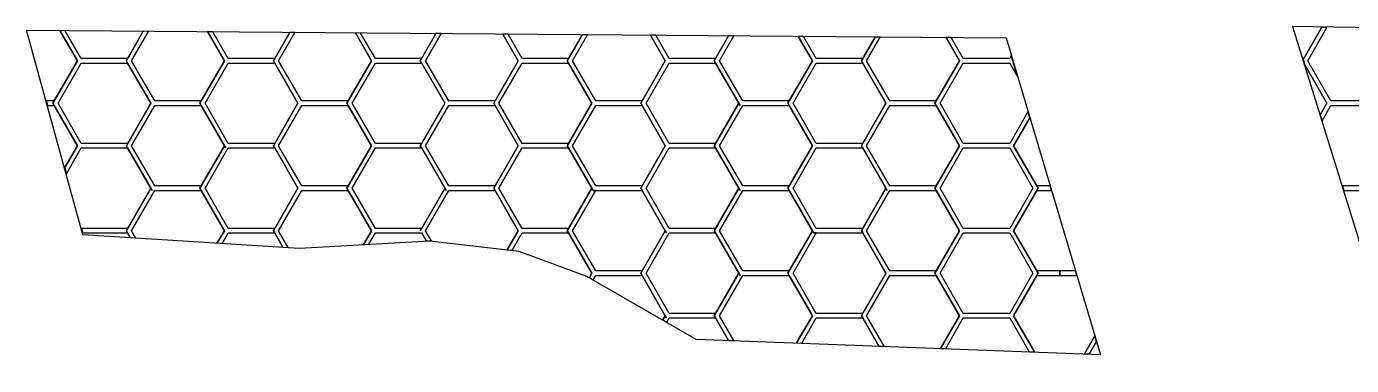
# Model space of a CAD drawing. Extents: x -65 to 65, y -44 to 44.
# Drawn here: x -64.5 to -19.88, y 32.6 to 44 of the extents above; entities that cross this region are included whole.
import ezdxf

# ---------------------------------------------------------------- set-up
doc = ezdxf.new("R2010")
doc.units = 0
doc.layers.add('Add_Red', color=1, linetype='Continuous')
doc.layers.add('Vector_Red', color=1, linetype='Continuous')

msp = doc.modelspace()

# ---------------------------------------------------------------- linework, layer by layer
at = {"layer": 'Add_Red'}
for points in [[(-56.187244, 39.992099), (-55.362372, 41.420801), (-56.14337, 42.773186), (-56.187244, 42.849504), (-56.187243, 42.849505), (-56.187244, 42.849506), (-55.637738, 43.801267), (-55.63838, 43.801272), (-56.143874, 42.925655), (-57.705535, 42.925655), (-58.22276, 43.8214), (-58.39941, 43.822775), (-57.837662, 42.849506), (-57.837663, 42.849505), (-57.837662, 42.849504), (-58.662535, 41.420802), (-58.618324, 41.344652), (-58.618325, 41.344652), (-58.662535, 41.420801), (-58.662535, 41.420802), (-57.837663, 42.849505), (-58.399412, 43.822775), (-58.401343, 43.822791), (-57.839343, 42.849506), (-58.620342, 41.496953), (-60.182002, 41.496953), (-60.962664, 42.849506), (-60.391959, 43.838294), (-60.567109, 43.839658), (-61.138665, 42.849505), (-61.094623, 42.773187), (-60.313961, 41.420802), (-60.313961, 41.420801), (-61.138666, 39.992099), (-61.094625, 39.91595), (-61.094623, 39.915947), (-61.094624, 39.915948), (-61.094625, 39.91595), (-61.138666, 39.992098), (-61.138666, 39.992099), (-60.313961, 41.420801), (-61.094623, 42.773186), (-61.138666, 42.849504), (-61.138665, 42.849505), (-61.138666, 42.849506), (-60.56711, 43.839658), (-60.567752, 43.839663), (-61.095296, 42.925655), (-62.656956, 42.925655), (-63.19655, 43.860137), (-63.373275, 43.861514), (-62.788916, 42.849505), (-62.788916, 42.849504), (-63.613788, 41.420801), (-63.569914, 41.344652), (-63.569915, 41.344652), (-63.613788, 41.420801), (-63.613788, 41.420802), (-62.788916, 42.849504), (-63.373276, 43.861514), (-63.375006, 43.861527), (-62.790765, 42.849505), (-63.571595, 41.496953), (-63.831726, 41.496953), (-63.789631, 41.344652), (-63.571595, 41.344652), (-62.790765, 39.992099), (-63.213447, 39.26002), (-63.212845, 39.257841), (-62.788916, 39.992098), (-63.569914, 41.34465), (-63.569915, 41.344652), (-63.569914, 41.344652), (-62.788916, 39.992099), (-62.788916, 39.992098), (-63.212845, 39.25784), (-63.155909, 39.051847), (-62.656956, 39.915947), (-61.095296, 39.915947), (-60.314634, 38.563394), (-61.095296, 37.210841), (-62.647063, 37.210841), (-62.604968, 37.05854), (-61.095295, 37.05854), (-61.00886, 36.908774), (-61.008144, 36.908728), (-61.094624, 37.058541), (-61.094625, 37.058541), (-61.138666, 37.134691), (-61.138666, 37.134692), (-60.662614, 37.959396), (-60.313962, 38.563394), (-61.094624, 39.915947), (-61.094623, 39.915947), (-60.313961, 38.563396), (-60.269751, 38.487245), (-60.313961, 38.563395), (-60.662614, 37.959396), (-61.138666, 37.134692), (-61.094624, 37.058542), (-61.008143, 36.908728), (-60.825574, 36.897191), (-60.962664, 37.134692), (-60.182002, 38.487245), (-58.620342, 38.487245), (-57.839343, 37.134692), (-58.076805, 36.723481), (-58.075123, 36.723375), (-57.837662, 37.134692), (-58.618324, 38.487244), (-58.618325, 38.487245), (-58.618324, 38.487245), (-57.837662, 37.134692), (-57.837662, 37.134691), (-58.075122, 36.723375), (-57.905252, 36.71264), (-57.705535, 37.058541), (-56.143874, 37.058541), (-55.869952, 36.584018), (-55.869307, 36.583977), (-56.14337, 37.058541), (-56.187244, 37.134691), (-56.187244, 37.134692), (-55.362373, 38.563395), (-56.14337, 39.915947), (-56.187244, 39.992098), (-56.187244, 39.992099)], [(-51.060325, 37.134691), (-50.279663, 38.487244), (-48.724391, 38.487244), (-47.943729, 37.134691), (-48.312994, 36.49496), (-48.311319, 36.494767), (-47.94188, 37.134691), (-48.722878, 38.487244), (-48.766752, 38.563395), (-48.766752, 38.563396), (-47.94188, 39.992098), (-48.722878, 41.344651), (-48.766752, 41.420801), (-48.766752, 41.420802), (-47.94188, 42.849505), (-48.459168, 43.745357), (-48.460801, 43.74537), (-47.943729, 42.849505), (-48.724391, 41.496952), (-50.279664, 41.496952), (-51.060325, 42.849504), (-50.533933, 43.761516), (-50.540568, 43.761568), (-51.067217, 42.849505), (-51.063687, 42.843789), (-50.286221, 41.496955), (-50.286219, 41.496952), (-50.279664, 41.496952), (-50.279663, 41.496951), (-50.286219, 41.496951), (-50.286221, 41.496955), (-51.063687, 42.843789), (-51.067217, 42.849504), (-51.067217, 42.849505), (-50.540569, 43.761568), (-50.715648, 43.762932), (-51.199009, 42.925655), (-51.242883, 42.849504), (-51.199009, 42.773186), (-50.418179, 41.420801), (-51.199009, 40.068417), (-51.19901, 40.068416), (-51.199009, 40.068416), (-51.242883, 39.992098), (-51.23959, 39.986382), (-51.199009, 39.915948), (-50.418179, 38.563395), (-50.374136, 38.487244), (-50.418179, 38.563394), (-51.199009, 37.210842), (-51.19901, 37.210841), (-51.199009, 37.210841), (-51.242883, 37.134691), (-51.19901, 37.210841), (-52.754281, 37.210841), (-53.534943, 38.563394), (-52.754281, 39.915947), (-51.199009, 39.915947), (-51.23959, 39.986382), (-51.242883, 39.992098), (-51.19901, 40.068416), (-52.754281, 40.068416), (-53.534943, 41.420801), (-52.754281, 42.773186), (-51.199009, 42.773186), (-51.242883, 42.849504), (-51.242883, 42.849505), (-51.199009, 42.925655), (-52.754281, 42.925655), (-53.248925, 43.782662), (-53.425695, 43.784038), (-52.886073, 42.849506), (-52.886074, 42.849505), (-52.886073, 42.849504), (-53.710945, 41.420801), (-53.667071, 41.344652), (-53.667072, 41.344652), (-53.710945, 41.420801), (-53.710945, 41.420802), (-52.886074, 42.849505), (-53.425697, 43.784038), (-53.427384, 43.784052), (-52.887754, 42.849506), (-53.668752, 41.496953), (-55.230412, 41.496953), (-56.011242, 42.849506), (-55.462577, 43.799902), (-55.637737, 43.801267), (-56.187243, 42.849505), (-56.14337, 42.773187), (-55.362372, 41.420802), (-55.362372, 41.420801), (-56.187244, 39.992098), (-56.14337, 39.915949), (-55.362372, 38.563396), (-55.362373, 38.563395), (-55.362372, 38.563394), (-56.187244, 37.134691), (-56.14337, 37.058542), (-55.869307, 36.583977), (-55.686625, 36.572432), (-56.011242, 37.134692), (-55.230412, 38.487245), (-53.668752, 38.487245), (-52.887754, 37.134692), (-53.155626, 36.67082), (-53.153815, 36.670923), (-52.886073, 37.134691), (-53.667071, 38.487244), (-53.667072, 38.487245), (-53.667071, 38.487245), (-52.886073, 37.134692), (-52.886073, 37.134691), (-53.153814, 36.670923), (-52.972008, 36.681285), (-52.754281, 37.058541), (-51.199009, 37.058541), (-51.044614, 36.791134), (-50.932047, 36.79755), (-50.86809, 36.790161), (-50.860981, 36.789339), (-51.060325, 37.134691)], [(-46.29163, 39.9921), (-45.466758, 41.420803), (-46.247587, 42.773187), (-46.29163, 42.849506), (-46.29163, 42.849507), (-45.786422, 43.724541), (-45.78706, 43.724546), (-46.24826, 42.925656), (-47.80992, 42.925656), (-48.282441, 43.743981), (-48.459167, 43.745357), (-47.94188, 42.849506), (-47.94188, 42.849505), (-48.766752, 41.420801), (-48.722878, 41.344652), (-47.94188, 39.992099), (-47.94188, 39.992098), (-48.766752, 38.563395), (-48.722878, 38.487245), (-47.94188, 37.134692), (-47.94188, 37.134691), (-48.311319, 36.494767), (-48.146433, 36.475717), (-47.80992, 37.058542), (-46.24826, 37.058542), (-45.467262, 35.705888), (-45.548663, 35.564948), (-45.548381, 35.564785), (-45.466757, 35.706174), (-46.247587, 37.058542), (-46.29163, 37.134692), (-46.291629, 37.134693), (-46.29163, 37.134694), (-45.466757, 38.563397), (-46.247587, 39.915949), (-46.29163, 39.992099), (-46.29163, 39.9921)], [(-40.515336, 35.706175), (-40.515335, 35.706174), (-41.340208, 34.277321), (-41.295998, 34.20117), (-41.295997, 34.201169), (-40.860679, 33.446958), (-40.680797, 33.440206), (-41.164038, 34.277321), (-40.383376, 35.629823), (-38.821716, 35.629823), (-38.040718, 34.277321), (-38.569926, 33.360972), (-38.568142, 33.360905), (-38.039037, 34.277321), (-38.083116, 34.353656), (-38.820035, 35.629822), (-38.820036, 35.629823), (-38.820035, 35.629823), (-38.083116, 34.353656), (-38.039036, 34.27732), (-38.568141, 33.360905), (-38.395901, 33.35444), (-37.907077, 34.201169), (-36.345416, 34.201169), (-35.800227, 33.257008), (-35.79954, 33.256982), (-36.344744, 34.201169), (-36.388619, 34.27732), (-36.388619, 34.277321), (-35.563746, 35.706175), (-36.344744, 37.058543), (-36.344745, 37.058543), (-36.37682, 37.114216), (-36.388619, 37.134694), (-35.563746, 38.563396), (-36.344744, 39.915949), (-36.370022, 39.959824), (-36.388619, 39.992101), (-35.563746, 41.420803), (-36.344744, 42.773188), (-36.385331, 42.843789), (-36.388619, 42.849508), (-35.927743, 43.647758), (-35.928453, 43.647764), (-36.345416, 42.925657), (-37.907077, 42.925657), (-38.334769, 43.666505), (-38.511587, 43.667882), (-38.083007, 42.925656), (-38.039036, 42.849506), (-38.863909, 41.420803), (-38.820035, 41.344653), (-38.820036, 41.344653), (-38.863909, 41.420803), (-38.863909, 41.420804), (-38.039037, 42.849507), (-38.083007, 42.925656), (-38.511588, 43.667882), (-38.513276, 43.667895), (-38.040718, 42.849507), (-38.821716, 41.496954), (-40.383376, 41.496954), (-41.164038, 42.849507), (-40.681935, 43.684786), (-40.857165, 43.68615), (-41.340208, 42.849507), (-41.295998, 42.773189), (-41.295997, 42.773187), (-40.515336, 41.420804), (-40.471461, 41.344653), (-40.515335, 41.420803), (-40.515336, 41.420804), (-41.295997, 42.773187), (-41.295998, 42.773187), (-41.340208, 42.849506), (-41.340208, 42.849507), (-40.857166, 43.68615), (-40.857728, 43.686155), (-41.29667, 42.925656), (-42.858498, 42.925656), (-43.308555, 43.705243), (-43.485331, 43.706619), (-42.990626, 42.849507), (-42.990626, 42.849506), (-43.815498, 41.420803), (-43.771288, 41.344653), (-43.771289, 41.344653), (-43.815499, 41.420802), (-43.815498, 41.420803), (-43.815499, 41.420804), (-42.990626, 42.849507), (-43.485332, 43.706619), (-43.486958, 43.706632), (-42.992139, 42.849507), (-43.772969, 41.496954), (-45.334629, 41.496954), (-46.115628, 42.849507), (-45.611149, 43.723176), (-45.786422, 43.724541), (-46.29163, 42.849506), (-46.247587, 42.773188), (-45.466757, 41.420804), (-45.466758, 41.420803), (-45.466757, 41.420802), (-46.29163, 39.9921), (-46.247587, 39.91595), (-45.466757, 38.563397), (-45.422715, 38.487247), (-43.772969, 38.487247), (-43.772969, 38.487246), (-42.992139, 37.134694), (-43.772969, 35.782242), (-45.33463, 35.782242), (-46.115628, 37.134694), (-45.33463, 38.487246), (-45.422715, 38.487246), (-45.466757, 38.563397), (-45.466757, 38.563396), (-46.291629, 37.134693), (-46.247587, 37.058543), (-45.466757, 35.706175), (-45.466757, 35.706174), (-45.54838, 35.564785), (-45.41622, 35.488528), (-45.33463, 35.629823), (-43.772969, 35.629823), (-42.992139, 34.27732), (-43.073344, 34.13668), (-43.072206, 34.136023), (-42.990626, 34.27732), (-43.771288, 35.629822), (-43.771289, 35.629823), (-43.771288, 35.629823), (-42.990626, 34.27732), (-43.072206, 34.136023), (-42.94011, 34.059803), (-42.858498, 34.201169), (-41.29667, 34.201169), (-40.861366, 33.446984), (-40.860679, 33.446958), (-41.295997, 34.201169), (-41.295998, 34.201169), (-41.340208, 34.277319), (-41.340208, 34.277321), (-40.515336, 35.706175)], [(-20.885631, 43.974235), (-20.886274, 43.974246), (-21.49164, 42.925654), (-21.523124, 42.925654), (-21.511881, 42.889507), (-20.885631, 43.974235)], [(-19.01645, 41.496952), (-20.578077, 41.496952), (-21.359024, 42.849505), (-20.711235, 43.971436), (-20.88563, 43.974235), (-21.511881, 42.889506), (-21.457925, 42.716041), (-20.710137, 41.420801), (-20.710137, 41.4208), (-20.934283, 41.032557), (-20.872662, 40.834448), (-20.578077, 41.344651), (-19.01645, 41.344651)], [(-30.481038, 35.629824), (-30.437163, 35.705889), (-31.262036, 37.134693), (-31.262036, 37.134694), (-30.481038, 38.487247), (-30.437165, 38.563393), (-30.437163, 38.563397), (-31.262036, 39.9921), (-31.262036, 39.992101), (-30.720181, 40.9305), (-30.780158, 41.131345), (-31.393995, 40.068419), (-32.955656, 40.068419), (-33.736654, 41.420803), (-32.955656, 42.773188), (-31.393995, 42.773188), (-31.138161, 42.330182), (-31.282575, 42.81378), (-31.342576, 43.014706), (-31.393995, 42.925657), (-32.955656, 42.925657), (-33.361073, 43.627768), (-33.537699, 43.629144), (-33.087615, 42.849508), (-33.087615, 42.849507), (-33.912488, 41.420804), (-33.868445, 41.344654), (-33.868446, 41.344654), (-33.912488, 41.420803), (-33.912488, 41.420804), (-33.087615, 42.849508), (-33.5377, 43.629144), (-33.53946, 43.629158), (-33.089464, 42.849508), (-33.870126, 41.496955), (-35.431787, 41.496955), (-36.212785, 42.849508), (-35.752643, 43.646395), (-35.927742, 43.647758), (-36.388618, 42.849506), (-36.385331, 42.843789), (-36.344744, 42.773189), (-35.563746, 41.420804), (-35.563746, 41.420803), (-36.388618, 39.9921), (-36.370022, 39.959824), (-36.344744, 39.91595), (-35.563746, 38.563398), (-35.519872, 38.487247), (-35.563746, 38.563397), (-35.563746, 38.563396), (-36.388618, 37.134693), (-36.37682, 37.114216), (-36.344744, 37.058544), (-35.563746, 35.706176), (-35.563746, 35.706175), (-36.388619, 34.27732), (-36.344744, 34.201171), (-35.799539, 33.256982), (-35.61962, 33.250229), (-36.212785, 34.277321), (-35.431787, 35.629824), (-33.870126, 35.629824), (-33.089464, 34.277321), (-33.723461, 33.179054), (-33.721753, 33.17899), (-33.087615, 34.277321), (-33.868445, 35.629823), (-33.868446, 35.629824), (-33.868445, 35.629824), (-33.087615, 34.277321), (-33.087615, 34.27732), (-33.721752, 33.17899), (-33.549626, 33.172529), (-32.955656, 34.20117), (-31.393995, 34.20117), (-30.739108, 33.067033), (-30.559364, 33.060286), (-31.262036, 34.27732), (-31.262036, 34.277321), (-30.481038, 35.629824)], [(-60.314634, 41.420801), (-61.095296, 40.068416), (-62.656956, 40.068416), (-63.437955, 41.420801), (-62.656956, 42.773186), (-61.095296, 42.773186), (-60.314634, 41.420801)], [(-55.363044, 41.420801), (-56.143874, 40.068416), (-57.705535, 40.068416), (-58.486533, 41.420801), (-57.705535, 42.773186), (-56.143874, 42.773186), (-55.363044, 41.420801)], [(-45.467262, 41.420802), (-46.24826, 40.068418), (-47.80992, 40.068418), (-48.590918, 41.420802), (-47.80992, 42.773187), (-46.24826, 42.773187), (-45.467262, 41.420802)], [(-40.516008, 41.420803), (-41.29667, 40.068418), (-42.858498, 40.068418), (-43.639328, 41.420803), (-42.858498, 42.773187), (-41.29667, 42.773187), (-40.516008, 41.420803)], [(-35.564418, 41.420803), (-36.345416, 40.068418), (-37.907077, 40.068418), (-38.687907, 41.420803), (-37.907077, 42.773188), (-36.345416, 42.773188), (-35.564418, 41.420803)], [(-20.710137, 41.4208), (-21.457924, 42.716038), (-21.457177, 42.713636), (-20.710793, 41.4208), (-20.93452, 41.033318), (-20.934283, 41.032558), (-20.710137, 41.4208)], [(-57.839343, 39.992099), (-58.620342, 38.639714), (-60.182002, 38.639714), (-60.962664, 39.992099), (-60.182002, 41.344652), (-58.620342, 41.344652), (-57.839343, 39.992099)], [(-57.837662, 39.992099), (-57.837662, 39.992098), (-57.793451, 39.915947), (-57.793452, 39.915947), (-57.837662, 39.992098), (-58.662534, 38.563395), (-58.618324, 38.487245), (-58.618325, 38.487245), (-58.662535, 38.563394), (-58.662534, 38.563395), (-58.662535, 38.563396), (-57.837662, 39.992099), (-58.618324, 41.344651), (-58.618325, 41.344652), (-58.618324, 41.344652), (-57.837662, 39.992099)], [(-52.887754, 39.992099), (-53.668752, 38.639714), (-55.230412, 38.639714), (-56.011242, 39.992099), (-55.230412, 41.344652), (-53.668752, 41.344652), (-52.887754, 39.992099)], [(-52.886073, 39.992099), (-52.886073, 39.992098), (-53.710944, 38.563395), (-53.667071, 38.487245), (-53.667072, 38.487245), (-53.710945, 38.563394), (-53.710944, 38.563395), (-53.710945, 38.563396), (-52.886073, 39.992098), (-53.667071, 41.344651), (-53.667072, 41.344652), (-53.667071, 41.344652), (-52.886073, 39.992099)], [(-47.943729, 39.992098), (-48.724391, 38.639713), (-50.279663, 38.639713), (-51.060325, 39.992098), (-50.279663, 41.344651), (-48.724391, 41.344651), (-47.943729, 39.992098)], [(-42.992139, 39.9921), (-43.772969, 38.639716), (-45.33463, 38.639716), (-46.115628, 39.9921), (-45.33463, 41.344653), (-43.772969, 41.344653), (-42.992139, 39.9921)], [(-42.990626, 39.9921), (-42.990626, 39.992099), (-43.815499, 38.563397), (-43.771288, 38.487247), (-43.771289, 38.487247), (-43.815499, 38.563396), (-43.815499, 38.563397), (-42.990626, 39.9921), (-43.771288, 41.344652), (-43.771289, 41.344653), (-43.771288, 41.344653), (-42.990626, 39.9921)], [(-41.340207, 39.9921), (-41.340208, 39.992101), (-40.515336, 41.420804), (-40.515335, 41.420803), (-41.340207, 39.9921), (-41.295998, 39.91595), (-41.295997, 39.915949), (-40.515336, 38.563397), (-40.471461, 38.487247), (-40.515335, 38.563396), (-40.515336, 38.563397), (-41.295997, 39.915949), (-41.295998, 39.915949), (-41.340208, 39.992099), (-41.340207, 39.9921)], [(-38.040718, 39.992101), (-38.821716, 38.639716), (-40.383376, 38.639716), (-41.164038, 39.992101), (-40.383376, 41.344653), (-38.821716, 41.344653), (-38.040718, 39.992101)], [(-38.083104, 40.068418), (-38.039036, 39.9921), (-38.863909, 38.563397), (-38.819867, 38.487247), (-38.863909, 38.563396), (-38.863909, 38.563397), (-38.039037, 39.992101), (-38.083104, 40.068418), (-38.820035, 41.344652), (-38.820036, 41.344653), (-38.820035, 41.344653), (-38.083104, 40.068418)], [(-33.089464, 39.992101), (-33.870126, 38.639716), (-35.431787, 38.639716), (-36.212785, 39.992101), (-35.431787, 41.344654), (-33.870126, 41.344654), (-33.089464, 39.992101)], [(-33.087615, 39.992101), (-33.087615, 39.9921), (-33.912488, 38.563398), (-33.868445, 38.487247), (-33.868446, 38.487247), (-33.912488, 38.563397), (-33.912488, 38.563398), (-33.087615, 39.992101), (-33.868445, 41.344653), (-33.868446, 41.344654), (-33.868445, 41.344654), (-33.087615, 39.992101)], [(-30.036096, 38.639716), (-30.48087, 38.639716), (-31.261868, 39.992101), (-30.720124, 40.930308), (-30.720181, 40.930499), (-31.262036, 39.9921), (-30.437163, 38.563397), (-30.437165, 38.563393), (-30.481037, 38.487247), (-29.990565, 38.487247), (-30.036096, 38.639716)], [(-55.363044, 38.563394), (-56.143874, 37.210841), (-57.705535, 37.210841), (-58.486533, 38.563394), (-57.705535, 39.915947), (-56.143874, 39.915947), (-55.363044, 38.563394)], [(-51.063687, 39.986383), (-51.063687, 39.986382), (-51.067216, 39.992097), (-51.063687, 39.986383)], [(-45.46743, 38.563396), (-46.24826, 37.210843), (-47.80992, 37.210843), (-48.590918, 38.563396), (-47.80992, 39.915949), (-46.24826, 39.915949), (-45.46743, 38.563396)], [(-40.516008, 38.563396), (-41.29667, 37.210843), (-42.858498, 37.210843), (-43.639328, 38.563396), (-42.858498, 39.915949), (-41.29667, 39.915949), (-40.516008, 38.563396)], [(-35.564418, 38.563396), (-36.345416, 37.210843), (-37.907077, 37.210843), (-38.687907, 38.563396), (-37.907077, 39.915949), (-36.345416, 39.915949), (-35.564418, 38.563396)], [(-30.612997, 38.563397), (-31.393995, 37.210844), (-32.955656, 37.210844), (-33.736654, 38.563397), (-32.955656, 39.91595), (-31.393995, 39.91595), (-30.612997, 38.563397)], [(-42.990626, 37.134694), (-42.990627, 37.134693), (-42.990626, 37.134693), (-43.815499, 35.705889), (-43.771288, 35.629823), (-43.771289, 35.629823), (-43.815499, 35.705888), (-43.815499, 35.705889), (-42.990627, 37.134693), (-43.771288, 38.487245), (-43.771289, 38.487247), (-43.771288, 38.487247), (-42.990626, 37.134694)], [(-41.340207, 37.134693), (-41.340208, 37.134694), (-40.515336, 38.563397), (-40.515335, 38.563396), (-41.340207, 37.134693), (-41.295998, 37.058543), (-41.295997, 37.058542), (-40.515336, 35.706175), (-40.471461, 35.629823), (-40.515335, 35.706174), (-40.515336, 35.706175), (-41.295997, 37.058542), (-41.295998, 37.058542), (-41.340208, 37.134692), (-41.340207, 37.134693)], [(-38.040718, 37.134694), (-38.821716, 35.782242), (-40.383376, 35.782242), (-41.164038, 37.134694), (-40.383376, 38.487247), (-38.821716, 38.487247), (-38.040718, 37.134694)], [(-38.039036, 37.134693), (-37.994994, 37.058543), (-37.907077, 37.058543), (-37.907078, 37.058542), (-36.345415, 37.058542), (-35.564418, 35.705889), (-36.345416, 34.353655), (-37.907077, 34.353655), (-38.687907, 35.705889), (-37.907078, 37.058542), (-37.994994, 37.058542), (-38.039036, 37.134693), (-38.863909, 35.705889), (-38.820035, 35.629823), (-38.820036, 35.629823), (-38.863909, 35.705889), (-38.863909, 35.70589), (-38.039037, 37.134694), (-38.819867, 38.487247), (-38.819866, 38.487246), (-38.039036, 37.134693)], [(-33.089464, 37.134694), (-33.870126, 35.782242), (-35.431787, 35.782242), (-36.212785, 37.134694), (-35.431787, 38.487247), (-33.870126, 38.487247), (-33.089464, 37.134694)], [(-33.087615, 37.134694), (-33.087615, 37.134693), (-33.912488, 35.70589), (-33.868445, 35.629824), (-33.868446, 35.629824), (-33.912488, 35.705889), (-33.912488, 35.70589), (-33.087615, 37.134694), (-33.868445, 38.487246), (-33.868446, 38.487247), (-33.868445, 38.487247), (-33.087615, 37.134694)], [(-31.262036, 37.134693), (-30.437163, 35.70589), (-30.437163, 35.705889), (-30.481037, 35.629824), (-29.7071, 35.629824), (-29.7071, 35.782242), (-30.48087, 35.782242), (-31.261868, 37.134694), (-30.48087, 38.487247), (-30.481037, 38.487247), (-30.481038, 38.487246), (-31.262036, 37.134693)], [(-19.01645, 38.639713), (-20.189997, 38.639713), (-20.142572, 38.487244), (-19.01645, 38.487244)], [(-61.095295, 37.05854), (-61.095296, 37.058541), (-61.094625, 37.058541), (-61.094624, 37.05854), (-61.095295, 37.05854)], [(-40.516008, 35.705888), (-41.29667, 34.353655), (-42.858498, 34.353655), (-43.639328, 35.705888), (-42.858498, 37.058542), (-41.29667, 37.058542), (-40.516008, 35.705888)], [(-42.990626, 37.134693), (-42.946415, 37.058542), (-42.990626, 37.134692), (-42.990626, 37.134693)], [(-36.345415, 37.058542), (-36.345416, 37.058543), (-36.344745, 37.058543), (-36.344744, 37.058542), (-36.345415, 37.058542)], [(-30.612997, 35.705889), (-31.393995, 34.353656), (-32.955656, 34.353656), (-33.736654, 35.705889), (-32.955656, 37.058543), (-31.393995, 37.058543), (-30.612997, 35.705889)], [(-29.707099, 35.782238), (-29.707099, 35.629819), (-29.137267, 35.629819), (-29.182783, 35.782238), (-29.707099, 35.782238)], [(-31.262036, 34.27732), (-30.559363, 33.060286), (-30.559, 33.060273), (-31.261868, 34.277321), (-30.48087, 35.629824), (-30.481037, 35.629824), (-30.481038, 35.629823), (-31.262036, 34.27732)], [(-42.990626, 34.27732), (-42.946415, 34.201169), (-42.990626, 34.277319), (-42.990626, 34.27732)], [(-28.52998, 33.596208), (-28.530577, 33.598204), (-28.877629, 32.99716), (-28.875902, 32.997095), (-28.52998, 33.596208)], [(-28.469988, 33.395311), (-28.52998, 33.596208), (-28.875902, 32.997095), (-28.703625, 32.990629), (-28.469988, 33.395311)]]:
    msp.add_lwpolyline(points, dxfattribs=at)
at = {"layer": 'Vector_Red'}
for points in [[(-31.513906, 43.623382), (-28.331545, 32.966655), (-41.951629, 33.4779), (-45.629542, 35.600071), (-47.910302, 36.438368), (-50.93234, 36.787516), (-55.305058, 36.5383), (-62.598954, 36.999241), (-64.50085, 43.880296), (-31.513904, 43.623382)], [(4.858994, 43.571054), (-21.867771, 44)], [(-21.86777, 44), (-18.322998, 32.603733)]]:
    msp.add_lwpolyline(points, dxfattribs=at)

doc.saveas('drawing.dxf')
